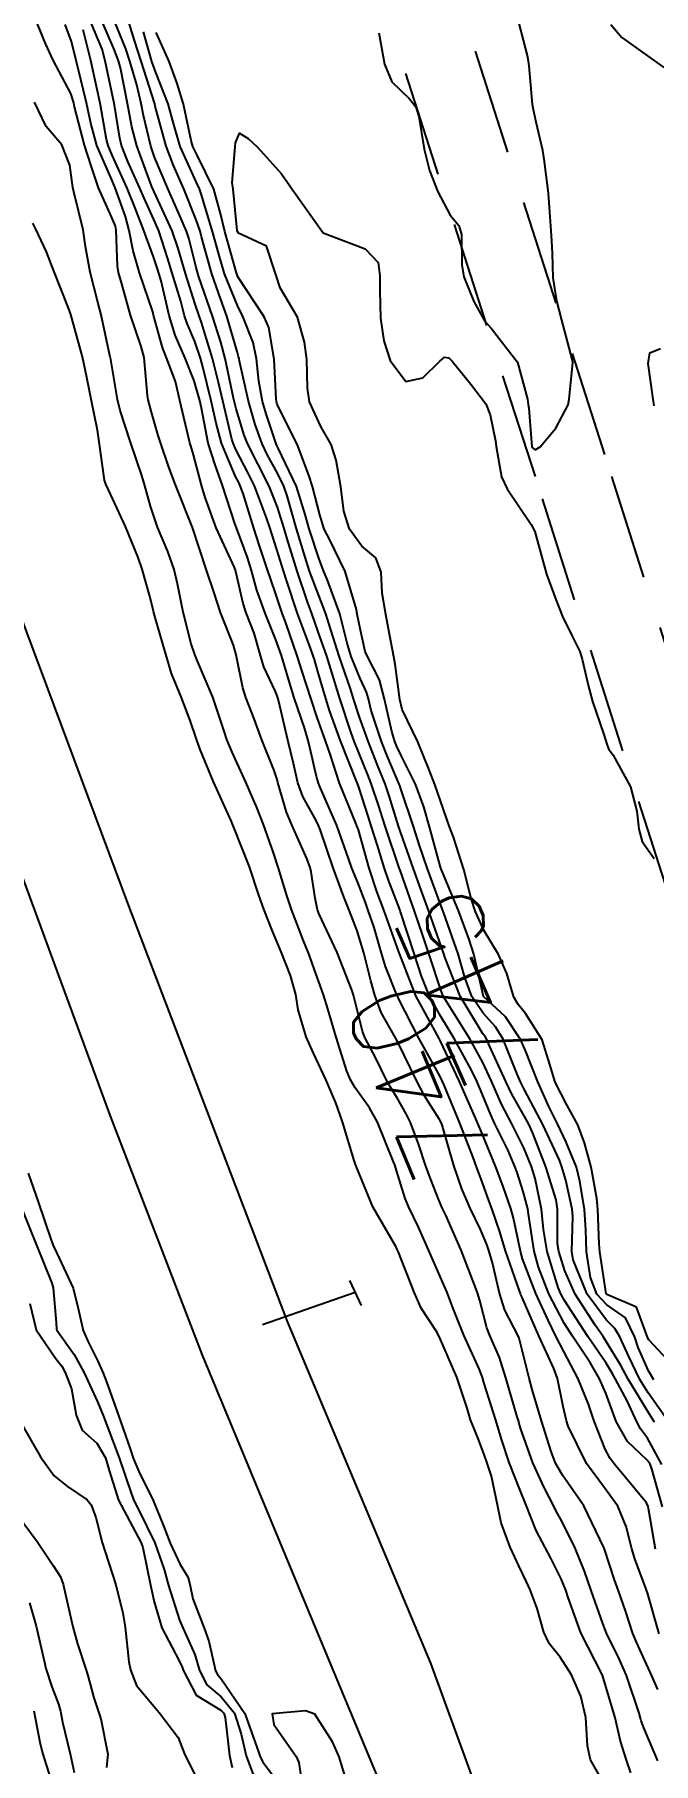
# Model space of a CAD drawing. Header units: metres. Extents: x 298520 to 308411, y 7433745 to 7450750.
# Drawn here: x 299005.1 to 299034.4, y 7449751 to 7449832.7 of the extents above; entities that cross this region are included whole.
import ezdxf
from ezdxf.enums import TextEntityAlignment as Align

# ---------------------------------------------------------------- set-up
doc = ezdxf.new("R2010")
doc.units = ezdxf.units.M
doc.header["$LTSCALE"] = 10
doc.linetypes.add('DASHED', pattern=[0.75, 0.5, -0.25])
for name, color, linetype in [('Cotas', 45, 'Continuous'), ('Curvas de Nivel 1m', 11, 'Continuous'), ('Curvas de Nivel 5m', 15, 'Continuous'), ('Linha Férrea', 251, 'TRACKS'), ('Pórtico', 62, 'Continuous'), ('Vias Secundárias', 230, 'DASHED')]:
    doc.layers.add(name, color=color, linetype=linetype)
doc.styles.add('Style-STANDARD', font='STANDARD.shx')
doc.linetypes.add('TRACKS', pattern='A,0.15,[130,ltypeshp.shx,S=0.25,R=0,X=0,Y=0],0.15', length=0.3)

msp = doc.modelspace()

# ---------------------------------------------------------------- linework, layer by layer
at = {"layer": 'Curvas de Nivel 1m', "flags": 128}
for points, elevation in [([(299034.584, 7449751.163), (299033.928, 7449752.712), (299033.802, 7449753.043), (299033.766, 7449753.173), (299033.699, 7449753.411), (299033.097, 7449755.183), (299032.759, 7449755.977), (299032.158, 7449757.197), (299032.106, 7449757.32), (299031.99, 7449757.65), (299031.439, 7449759.206), (299031.116, 7449760.115), (299030.684, 7449761.213), (299030.045, 7449762.474), (299029.78, 7449762.954), (299029.652, 7449763.224), (299029.223, 7449764.071), (299028.673, 7449765.234), (299028.099, 7449766.881), (299028.02, 7449767.159), (299027.996, 7449767.242), (299027.943, 7449767.404), (299027.402, 7449769.251), (299027.105, 7449770.218), (299026.654, 7449771.262), (299026.514, 7449771.622), (299026.169, 7449772.915), (299026.065, 7449773.271), (299026.001, 7449773.447), (299025.301, 7449775.279), (299024.564, 7449776.942), (299024.401, 7449777.288), (299024.227, 7449777.689), (299023.776, 7449778.834), (299023.61, 7449779.299), (299023.297, 7449780.264), (299022.897, 7449781.311), (299022.69, 7449781.727), (299022.284, 7449782.46), (299021.964, 7449782.989), (299021.767, 7449783.318), (299021.242, 7449784.393), (299020.751, 7449785.334), (299020.631, 7449785.641), (299020.338, 7449786.823), (299020.208, 7449787.341), (299020.14, 7449787.547), (299019.445, 7449789.349), (299018.587, 7449791.161), (299018.507, 7449791.359), (299018.398, 7449791.914), (299018.206, 7449793.159), (299018.158, 7449793.364), (299017.999, 7449793.787), (299017.293, 7449795.377), (299017.046, 7449795.978), (299016.635, 7449797.387), (299016.601, 7449797.525), (299016.468, 7449797.948), (299015.881, 7449799.396), (299015.511, 7449800.387), (299015.117, 7449801.404), (299014.975, 7449801.86), (299014.666, 7449803.408), (299014.54, 7449803.875), (299013.934, 7449805.416), (299013.606, 7449806.386), (299013.266, 7449807.423), (299012.603, 7449809.43), (299011.8, 7449811.442), (299011.484, 7449812.29), (299011.089, 7449813.453), (299010.987, 7449813.786), (299010.667, 7449814.883), (299010.506, 7449815.462), (299010.471, 7449815.667), (299010.317, 7449817.464), (299010.183, 7449817.99), (299009.678, 7449819.47), (299009.269, 7449820.951), (299009.109, 7449821.476), (299009.055, 7449821.774), (299008.999, 7449823.477), (299008.963, 7449823.666), (299008.779, 7449824.114), (299008.166, 7449825.486), (299007.825, 7449826.473), (299007.502, 7449827.493), (299007.036, 7449829.303), (299006.995, 7449829.498), (299006.849, 7449829.931), (299006.019, 7449831.513), (299005.658, 7449832.296), (299005.157, 7449833.526)], 739), ([(299034.478, 7449761.166), (299034.148, 7449763.073), (299034.127, 7449763.169), (299034.056, 7449763.348), (299032.528, 7449765.193), (299032.335, 7449765.445), (299032.09, 7449765.885), (299031.58, 7449767.205), (299031.313, 7449768.01), (299030.829, 7449769.213), (299030.146, 7449770.503), (299029.774, 7449771.224), (299029.408, 7449771.98), (299028.827, 7449773.233), (299028.197, 7449774.871), (299028.093, 7449775.242), (299027.769, 7449776.797), (299027.64, 7449777.249), (299027.274, 7449778.295), (299026.913, 7449779.26), (299026.266, 7449780.833), (299026.084, 7449781.272), (299025.944, 7449781.605), (299025.204, 7449783.281), (299024.321, 7449785.162), (299024.255, 7449785.291), (299024.16, 7449785.456), (299023.159, 7449787.302), (299022.376, 7449789.297), (299022.363, 7449789.334), (299021.655, 7449791.321), (299021.315, 7449792.24), (299020.949, 7449793.332), (299020.44, 7449795.139), (299020.374, 7449795.341), (299020.326, 7449795.459), (299019.551, 7449797.349), (299019.103, 7449798.727), (299018.891, 7449799.356), (299018.499, 7449800.461), (299018.188, 7449801.365), (299017.78, 7449802.625), (299017.545, 7449803.37), (299017.005, 7449804.926), (299016.847, 7449805.377), (299016.571, 7449806.193), (299016.271, 7449807.076), (299016.169, 7449807.386), (299015.773, 7449808.57), (299015.493, 7449809.397), (299014.995, 7449811.036), (299014.86, 7449811.407), (299014.787, 7449811.56), (299014.637, 7449811.846), (299013.967, 7449813.417), (299013.721, 7449814.361), (299013.491, 7449815.422), (299013.097, 7449817.026), (299012.989, 7449817.427), (299012.711, 7449818.217), (299012.35, 7449819.066), (299012.229, 7449819.437), (299012.045, 7449820.129), (299011.642, 7449821.447), (299011.442, 7449822.132), (299011.013, 7449823.448), (299010.778, 7449823.989), (299010.317, 7449824.985), (299010.11, 7449825.46), (299009.556, 7449826.725), (299009.257, 7449827.473), (299009.171, 7449827.82), (299008.899, 7449829.479), (299008.847, 7449829.768), (299008.484, 7449831.484), (299008.33, 7449832.034), (299007.73, 7449833.492)], 742), ([(299034.8, 7449763.163), (299034.301, 7449764.947), (299034.215, 7449765.169), (299034.085, 7449765.358), (299033.148, 7449766.238), (299032.615, 7449767.192), (299032.123, 7449768.532), (299031.832, 7449769.203), (299031.403, 7449769.945), (299030.548, 7449771.216), (299030.159, 7449771.836), (299029.442, 7449773.227), (299028.949, 7449774.475), (299028.746, 7449775.235), (299028.474, 7449776.984), (299028.437, 7449777.238), (299028.231, 7449778.058), (299027.946, 7449778.951), (299027.834, 7449779.246), (299027.51, 7449779.995), (299026.887, 7449781.261), (299026.689, 7449781.676), (299026.287, 7449782.667), (299026.034, 7449783.273), (299025.783, 7449783.793), (299024.971, 7449785.284), (299024.333, 7449786.331), (299023.794, 7449787.295), (299023.421, 7449788.231), (299023.073, 7449789.303), (299022.436, 7449791.265), (299022.419, 7449791.31), (299022.394, 7449791.384), (299021.856, 7449792.767), (299021.667, 7449793.321), (299021.342, 7449794.413), (299021.049, 7449795.331), (299020.902, 7449795.788), (299020.461, 7449797.158), (299020.395, 7449797.341), (299020.354, 7449797.451), (299019.59, 7449799.349), (299019.08, 7449800.779), (299018.896, 7449801.356), (299018.526, 7449802.629), (299018.36, 7449803.191), (299018.304, 7449803.362), (299018.175, 7449803.727), (299017.567, 7449805.37), (299017.054, 7449806.897), (299016.903, 7449807.377), (299016.593, 7449808.395), (299016.353, 7449809.137), (299016.269, 7449809.385), (299016.103, 7449809.895), (299015.529, 7449811.397), (299015.24, 7449812.002), (299014.65, 7449813.116), (299014.522, 7449813.411), (299014.469, 7449813.598), (299014.029, 7449815.416), (299013.829, 7449816.276), (299013.544, 7449817.422), (299013.025, 7449819.122), (299012.925, 7449819.428), (299012.731, 7449819.99), (299012.266, 7449821.437), (299011.934, 7449822.612), (299011.645, 7449823.441), (299010.791, 7449825.297), (299010.742, 7449825.4), (299010.721, 7449825.451), (299010.665, 7449825.582), (299009.969, 7449827.463), (299009.731, 7449828.366), (299009.529, 7449829.47), (299009.196, 7449831.147), (299009.106, 7449831.476), (299009.049, 7449831.652), (299008.879, 7449832.088), (299008.278, 7449833.486)], 743), ([(299034.772, 7449765.163), (299034.095, 7449766.407), (299033.772, 7449766.848), (299033.587, 7449767.178), (299033.142, 7449768.16), (299032.579, 7449769.193), (299032.42, 7449769.48), (299032.14, 7449769.944), (299031.283, 7449771.209), (299030.17, 7449772.909), (299030.005, 7449773.222), (299029.884, 7449773.516), (299029.352, 7449775.229), (299029.183, 7449776.26), (299029.093, 7449777.231), (299028.796, 7449778.676), (299028.615, 7449779.236), (299028.256, 7449780.118), (299027.684, 7449781.249), (299027.204, 7449782.178), (299026.723, 7449783.264), (299026.307, 7449784.181), (299025.702, 7449785.276), (299024.596, 7449787.032), (299024.444, 7449787.289), (299024.345, 7449787.535), (299023.773, 7449789.296), (299023.473, 7449790.203), (299023.092, 7449791.303), (299022.412, 7449793.236), (299022.392, 7449793.289), (299022.385, 7449793.31), (299022.37, 7449793.355), (299021.703, 7449795.321), (299021.398, 7449796.272), (299021.047, 7449797.331), (299020.886, 7449797.753), (299020.477, 7449798.755), (299020.242, 7449799.342), (299020.101, 7449799.731), (299019.57, 7449801.349), (299019.142, 7449802.739), (299018.944, 7449803.356), (299018.544, 7449804.506), (299018.24, 7449805.363), (299018.056, 7449805.87), (299017.541, 7449807.37), (299017.077, 7449808.896), (299016.938, 7449809.377), (299016.618, 7449810.388), (299016.225, 7449811.386), (299015.689, 7449812.44), (299015.2, 7449813.402), (299015.047, 7449813.794), (299014.669, 7449815.043), (299014.57, 7449815.411), (299014.541, 7449815.545), (299014.142, 7449817.416), (299013.937, 7449818.191), (299013.555, 7449819.422), (299012.9, 7449821.279), (299012.849, 7449821.429), (299012.756, 7449821.784), (299012.434, 7449823.1), (299012.319, 7449823.435), (299011.953, 7449824.267), (299011.444, 7449825.443), (299010.815, 7449826.932), (299010.634, 7449827.453), (299010.282, 7449828.903), (299010.171, 7449829.46), (299009.969, 7449830.351), (299009.64, 7449831.468), (299009.448, 7449832.041), (299008.892, 7449833.43)], 744), ([(299021.413, 7449832.804), (299021.671, 7449831.328), (299022.021, 7449830.489), (299022.847, 7449829.678), (299023.152, 7449829.307), (299023.297, 7449828.846), (299023.545, 7449827.303), (299023.805, 7449826.303), (299024.188, 7449825.296), (299024.782, 7449824.195), (299025.186, 7449823.693), (299025.304, 7449823.282), (299025.321, 7449821.844), (299025.415, 7449821.28), (299025.894, 7449820.115), (299026.362, 7449819.265), (299026.517, 7449819.059), (299026.719, 7449818.856), (299027.953, 7449817.247), (299028.425, 7449815.494), (299028.463, 7449815.243), (299028.494, 7449815.066), (299028.634, 7449813.24), (299028.653, 7449813.206), (299028.79, 7449813.1), (299029.021, 7449813.236), (299029.764, 7449814.127), (299030.341, 7449815.223), (299030.401, 7449815.499), (299030.566, 7449817.221), (299030.541, 7449817.385), (299030.056, 7449819.227), (299029.821, 7449820.145), (299029.636, 7449821.231), (299029.606, 7449822.386), (299029.558, 7449823.232), (299029.463, 7449824.556), (299029.42, 7449825.234), (299029.223, 7449826.83), (299029.153, 7449827.237), (299028.836, 7449828.582), (299028.689, 7449829.242), (299028.668, 7449829.418), (299028.505, 7449831.244), (299028.446, 7449831.667), (299028.035, 7449833.249)], 747), ([(299032.36, 7449833.198), (299032.884, 7449832.588), (299034.863, 7449831.17)], 747), ([(299034.642, 7449757.163), (299034.093, 7449759.088), (299034.069, 7449759.169), (299034.014, 7449759.318), (299033.507, 7449760.657), (299033.349, 7449761.18), (299033.089, 7449762.23), (299032.701, 7449763.19), (299032.066, 7449764.064), (299031.215, 7449765.209), (299030.349, 7449766.969), (299030.269, 7449767.218), (299030.113, 7449767.897), (299029.844, 7449769.223), (299029.672, 7449769.69), (299028.957, 7449771.232), (299028.171, 7449773.044), (299028.113, 7449773.181), (299028.092, 7449773.241), (299028.057, 7449773.359), (299027.393, 7449775.252), (299027.114, 7449776.158), (299026.739, 7449777.262), (299026.598, 7449777.635), (299026.237, 7449778.646), (299026.007, 7449779.272), (299025.86, 7449779.662), (299025.224, 7449781.28), (299024.489, 7449783.09), (299024.403, 7449783.289), (299024.296, 7449783.499), (299023.297, 7449785.3), (299022.342, 7449787.174), (299022.297, 7449787.265), (299022.276, 7449787.311), (299021.72, 7449788.683), (299021.526, 7449789.323), (299021.182, 7449790.527), (299020.906, 7449791.332), (299020.77, 7449791.707), (299020.406, 7449792.654), (299020.135, 7449793.343), (299019.974, 7449793.79), (299019.414, 7449795.35), (299018.599, 7449797.221), (299018.548, 7449797.359), (299018.466, 7449797.665), (299018.147, 7449799.032), (299018.069, 7449799.366), (299017.9, 7449799.961), (299017.412, 7449801.377), (299017.195, 7449802.056), (299016.802, 7449803.377), (299016.544, 7449804.121), (299016.031, 7449805.388), (299015.65, 7449806.47), (299015.388, 7449807.398), (299015.196, 7449808.008), (299014.683, 7449809.409), (299014.606, 7449809.628), (299014.019, 7449811.416), (299013.674, 7449812.388), (299013.347, 7449813.423), (299013.024, 7449815.072), (299012.957, 7449815.427), (299012.687, 7449816.357), (299012.257, 7449817.437), (299011.791, 7449818.521), (299011.506, 7449819.448), (299011.122, 7449821.079), (299011.016, 7449821.456), (299010.957, 7449821.659), (299010.761, 7449822.219), (299010.427, 7449823.113), (299010.307, 7449823.457), (299009.882, 7449824.562), (299009.51, 7449825.469), (299008.816, 7449827.022), (299008.617, 7449827.482), (299008.539, 7449827.769), (299008.239, 7449829.486), (299008.075, 7449830.267), (299007.795, 7449831.491), (299007.44, 7449832.942)], 741), ([(299035.109, 7449767.16), (299034.123, 7449768.54), (299033.73, 7449769.176), (299033.222, 7449770.262), (299032.797, 7449771.19), (299032.552, 7449771.589), (299032.161, 7449771.973), (299031.248, 7449773.209), (299030.586, 7449774.827), (299030.524, 7449775.217), (299030.562, 7449776.874), (299030.535, 7449777.217), (299030.237, 7449778.587), (299030.056, 7449779.222), (299029.938, 7449779.533), (299029.149, 7449781.231), (299028.289, 7449782.869), (299028.158, 7449783.109), (299028.093, 7449783.243), (299027.946, 7449783.598), (299027.279, 7449785.256), (299026.913, 7449785.846), (299026.335, 7449786.481), (299025.794, 7449787.275), (299025.46, 7449788.171), (299025.145, 7449789.282), (299024.47, 7449791.211), (299024.437, 7449791.29), (299024.394, 7449791.408), (299023.702, 7449793.297), (299023.332, 7449794.399), (299023.043, 7449795.304), (299022.46, 7449797.035), (299022.394, 7449797.242), (299022.367, 7449797.311), (299021.802, 7449798.646), (299021.537, 7449799.324), (299021.048, 7449800.788), (299020.919, 7449801.334), (299020.826, 7449801.645), (299020.522, 7449802.293), (299020.093, 7449803.344), (299019.916, 7449803.969), (299019.562, 7449805.35), (299018.984, 7449806.949), (299018.813, 7449807.358), (299018.589, 7449807.937), (299018.111, 7449809.365), (299017.93, 7449810.05), (299017.522, 7449811.371), (299016.651, 7449813.187), (299016.582, 7449813.311), (299016.551, 7449813.382), (299016.079, 7449814.801), (299015.909, 7449815.391), (299015.733, 7449816.349), (299015.629, 7449817.396), (299015.477, 7449818.165), (299014.976, 7449819.406), (299014.731, 7449819.925), (299014.122, 7449821.416), (299013.842, 7449822.34), (299013.541, 7449823.422), (299013.016, 7449825.203), (299012.941, 7449825.429), (299012.798, 7449825.739), (299012.026, 7449827.438), (299011.694, 7449828.582), (299011.46, 7449829.444), (299010.865, 7449830.927), (299010.683, 7449831.453), (299010.282, 7449832.854)], 746), ([(299034.392, 7449769.167), (299034.137, 7449769.587), (299033.657, 7449770.687), (299033.494, 7449771.18), (299033.063, 7449772.087), (299032.168, 7449772.703), (299031.702, 7449773.205), (299031.401, 7449773.991), (299031.211, 7449775.21), (299031.182, 7449776.242), (299031.117, 7449777.211), (299030.899, 7449778.55), (299030.738, 7449779.215), (299030.26, 7449780.392), (299029.863, 7449781.224), (299029.44, 7449782.069), (299028.912, 7449783.234), (299028.316, 7449784.751), (299028.104, 7449785.243), (299027.394, 7449786.315), (299026.343, 7449787.27), (299025.89, 7449789.275), (299025.68, 7449789.97), (299025.18, 7449791.282), (299024.411, 7449793.143), (299024.355, 7449793.291), (299024.326, 7449793.379), (299023.798, 7449795.296), (299023.525, 7449796.226), (299023.133, 7449797.303), (299022.476, 7449798.628), (299022.255, 7449799.088), (299022.168, 7449799.315), (299022.019, 7449799.788), (299021.68, 7449801.322), (299021.435, 7449802.239), (299020.873, 7449803.335), (299020.766, 7449803.567), (299020.545, 7449804.587), (299020.388, 7449805.342), (299020.345, 7449805.553), (299019.819, 7449807.348), (299019.069, 7449808.884), (299018.826, 7449809.358), (299018.613, 7449810.037), (299018.271, 7449811.364), (299018.101, 7449811.902), (299017.543, 7449813.371), (299016.67, 7449815.111), (299016.591, 7449815.3), (299016.568, 7449815.382), (299016.548, 7449815.508), (299016.456, 7449817.384), (299016.211, 7449818.88), (299015.991, 7449819.391), (299014.751, 7449821.281), (299014.69, 7449821.411), (299014.66, 7449821.505), (299014.127, 7449823.416), (299013.93, 7449824.27), (299013.612, 7449825.422), (299012.817, 7449827.021), (299012.616, 7449827.432), (299012.537, 7449827.721), (299012.176, 7449829.437), (299011.883, 7449830.415), (299011.501, 7449831.444), (299010.887, 7449832.815)], 747), ([(299033.313, 7449750.585), (299033.102, 7449751.182), (299032.82, 7449752.084), (299032.573, 7449753.19), (299031.963, 7449755.2), (299030.954, 7449757.21), (299030.353, 7449758.871), (299030.238, 7449759.218), (299030.018, 7449759.752), (299029.531, 7449760.731), (299029.256, 7449761.232), (299028.844, 7449762.041), (299028.367, 7449763.237), (299028.064, 7449763.97), (299027.557, 7449765.248), (299027.202, 7449766.361), (299026.926, 7449767.258), (299026.369, 7449769.026), (299026.298, 7449769.268), (299026.257, 7449769.391), (299026.137, 7449769.673), (299025.428, 7449771.277), (299024.921, 7449772.527), (299024.626, 7449773.285), (299024.188, 7449774.3), (299023.747, 7449775.297), (299023.275, 7449776.365), (299022.821, 7449777.311), (299022.646, 7449777.733), (299022.24, 7449779.053), (299022.154, 7449779.321), (299022.106, 7449779.461), (299021.349, 7449781.329), (299020.96, 7449782.01), (299020.289, 7449782.954), (299020.07, 7449783.342), (299019.9, 7449783.743), (299019.383, 7449785.349), (299019, 7449786.689), (299018.791, 7449787.356), (299018.355, 7449788.584), (299018.151, 7449789.154), (299018.069, 7449789.364), (299017.842, 7449789.897), (299017.274, 7449791.377), (299017.067, 7449792.048), (299016.648, 7449793.386), (299016.423, 7449794.062), (299015.965, 7449795.395), (299015.644, 7449796.205), (299015.126, 7449797.403), (299014.477, 7449798.813), (299014.225, 7449799.413), (299014.094, 7449799.809), (299013.557, 7449801.42), (299012.84, 7449803.116), (299012.71, 7449803.428), (299012.54, 7449803.933), (299012.156, 7449805.436), (299011.9, 7449806.764), (299011.743, 7449807.443), (299011.436, 7449808.292), (299010.958, 7449809.455), (299010.618, 7449810.443), (299010.34, 7449811.463), (299010.211, 7449811.891), (299009.681, 7449813.47), (299009.185, 7449814.958), (299009.057, 7449815.476), (299008.723, 7449817.459), (299008.719, 7449817.48), (299008.704, 7449817.563), (299008.294, 7449819.484), (299008.138, 7449820.08), (299007.763, 7449821.49), (299007.549, 7449822.709), (299007.44, 7449823.493), (299006.996, 7449825.293), (299006.955, 7449825.498), (299006.809, 7449826.549), (299006.424, 7449827.506), (299005.698, 7449828.384), (299005.138, 7449829.526)], 738), ([(299035.923, 7449769.152), (299034.152, 7449771.057), (299034.113, 7449771.131), (299034.1, 7449771.171), (299033.574, 7449772.586), (299032.173, 7449773.188), (299032.149, 7449773.225), (299031.842, 7449775.204), (299031.818, 7449775.593), (299031.743, 7449777.205), (299031.699, 7449777.734), (299031.443, 7449779.208), (299031.115, 7449780.356), (299030.798, 7449781.215), (299030.282, 7449782.154), (299029.741, 7449783.226), (299029.479, 7449784.055), (299029.116, 7449785.232), (299028.335, 7449786.475), (299027.992, 7449786.898), (299027.779, 7449787.248), (299027.455, 7449788.355), (299027.056, 7449789.26), (299026.379, 7449790.37), (299025.969, 7449791.274), (299025.772, 7449791.903), (299025.423, 7449793.28), (299024.926, 7449794.794), (299024.744, 7449795.287), (299024.452, 7449796.151), (299024.046, 7449797.294), (299023.786, 7449797.981), (299023.245, 7449799.302), (299022.506, 7449800.834), (299022.391, 7449801.312), (299022.182, 7449802.968), (299022.117, 7449803.316), (299021.869, 7449804.643), (299021.734, 7449805.322), (299021.565, 7449806.328), (299021.518, 7449807.326), (299021.256, 7449807.996), (299020.595, 7449808.548), (299020.017, 7449809.346), (299019.758, 7449810.206), (299019.618, 7449811.35), (299019.386, 7449812.612), (299019.149, 7449813.355), (299018.661, 7449814.203), (299018.125, 7449815.365), (299018.031, 7449816.018), (299017.997, 7449817.367), (299017.887, 7449818.192), (299017.565, 7449819.372), (299016.744, 7449820.762), (299016.54, 7449821.383), (299016.099, 7449822.723), (299014.772, 7449823.335), (299014.731, 7449823.41), (299014.721, 7449823.462), (299014.518, 7449825.413), (299014.48, 7449825.731), (299014.618, 7449827.412), (299014.638, 7449827.599), (299014.829, 7449828.056), (299015.238, 7449827.814), (299015.667, 7449827.397), (299016.804, 7449826.145), (299017.344, 7449825.374), (299018.773, 7449823.36), (299020.766, 7449822.603), (299021.375, 7449821.947), (299021.458, 7449821.329), (299021.448, 7449820.623), (299021.483, 7449819.329), (299021.635, 7449818.249), (299021.94, 7449817.321), (299022.688, 7449816.335), (299023.483, 7449816.51), (299024.279, 7449817.294), (299024.514, 7449817.483), (299024.705, 7449817.455), (299024.792, 7449817.376), (299024.872, 7449817.287), (299025.758, 7449816.208), (299026.464, 7449815.272), (299026.668, 7449814.754), (299026.923, 7449813.534), (299026.955, 7449813.265), (299027.206, 7449811.829), (299027.471, 7449811.257), (299028.608, 7449809.581), (299028.77, 7449809.238), (299028.832, 7449809.007), (299029.323, 7449807.233), (299029.764, 7449806.029), (299030.087, 7449805.225), (299030.544, 7449804.294), (299030.899, 7449803.577), (299031.016, 7449803.213), (299031.295, 7449801.983), (299031.497, 7449801.205), (299032.04, 7449799.646), (299032.173, 7449799.195), (299032.259, 7449798.971), (299032.478, 7449798.68), (299033.3, 7449797.182), (299033.596, 7449796.029), (299033.68, 7449795.181), (299033.843, 7449794.595), (299034.419, 7449793.792)], 748), ([(299031.904, 7449750.321), (299031.397, 7449751.205), (299031.265, 7449751.861), (299031.189, 7449753.207), (299030.948, 7449754.21), (299030.504, 7449755.215), (299029.971, 7449756.052), (299029.449, 7449756.7), (299029.199, 7449757.232), (299028.882, 7449758.354), (299028.558, 7449759.242), (299028.387, 7449759.615), (299028.024, 7449760.369), (299027.603, 7449761.254), (299027.189, 7449762.398), (299027.015, 7449763.256), (299026.722, 7449764.611), (299026.508, 7449765.264), (299026.4, 7449765.579), (299026.094, 7449766.393), (299025.732, 7449767.274), (299025.571, 7449767.816), (299025.084, 7449769.28), (299024.264, 7449771.176), (299024.214, 7449771.289), (299024.154, 7449771.399), (299023.406, 7449772.542), (299023.071, 7449773.307), (299022.335, 7449775.184), (299022.276, 7449775.319), (299022.253, 7449775.368), (299022.204, 7449775.454), (299021.118, 7449777.331), (299020.332, 7449779.249), (299020.301, 7449779.339), (299020.246, 7449779.52), (299019.685, 7449781.346), (299019.376, 7449782.255), (299018.9, 7449783.354), (299018.312, 7449784.6), (299017.969, 7449785.365), (299017.599, 7449786.634), (299017.479, 7449787.373), (299017.24, 7449788.265), (299016.793, 7449789.384), (299016.377, 7449790.362), (299015.966, 7449791.394), (299015.74, 7449792.056), (299015.291, 7449793.401), (299014.539, 7449795.311), (299014.499, 7449795.409), (299014.444, 7449795.539), (299013.603, 7449797.419), (299012.968, 7449798.935), (299012.785, 7449799.427), (299012.496, 7449800.32), (299012.065, 7449801.437), (299011.619, 7449802.539), (299011.339, 7449803.448), (299010.837, 7449805.178), (299010.76, 7449805.457), (299010.724, 7449805.617), (299010.571, 7449806.228), (299010.226, 7449807.464), (299010.039, 7449808.014), (299009.444, 7449809.472), (299008.629, 7449811.214), (299008.504, 7449811.481), (299008.45, 7449811.666), (299008.197, 7449813.485), (299008.118, 7449814.026), (299007.818, 7449815.489), (299007.591, 7449816.59), (299007.405, 7449817.493), (299006.899, 7449819.32), (299006.85, 7449819.499), (299006.728, 7449819.84), (299006.071, 7449821.51), (299005.701, 7449822.454), (299005.202, 7449823.524), (299005.057, 7449823.807)], 737), ([(299034.416, 7449815.173), (299034.358, 7449815.493), (299034.123, 7449817.176), (299034.2, 7449817.683), (299034.71, 7449817.885)], 748), ([(299004.847, 7449778.921), (299005.327, 7449777.519), (299005.915, 7449775.804), (299006.019, 7449775.512), (299006.197, 7449775.139), (299006.962, 7449773.498), (299007.2, 7449772.532), (299007.432, 7449771.491), (299007.653, 7449770.993), (299008.139, 7449770.041), (299008.387, 7449769.477), (299008.535, 7449769.068), (299009.111, 7449767.47), (299009.654, 7449765.897), (299009.808, 7449765.463), (299010.074, 7449764.836), (299010.739, 7449763.453), (299011.232, 7449762.257), (299011.552, 7449761.445), (299012.023, 7449760.439), (299012.398, 7449759.815), (299012.493, 7449759.433), (299012.617, 7449758.817), (299013.16, 7449757.422), (299013.372, 7449756.815), (299013.687, 7449755.414), (299013.778, 7449755.23), (299013.959, 7449755.034), (299015.081, 7449753.399), (299015.728, 7449751.58), (299015.777, 7449751.391), (299015.91, 7449751.13), (299016.657, 7449750.135)], 737), ([(299004.579, 7449777.167), (299005.231, 7449775.52), (299005.955, 7449773.734), (299006.017, 7449773.512), (299006.157, 7449771.875), (299006.182, 7449771.538), (299006.197, 7449771.509), (299007.009, 7449770.364), (299007.48, 7449769.49), (299008.113, 7449768.124), (299008.383, 7449767.477), (299008.562, 7449767.012), (299009.138, 7449765.469), (299009.713, 7449763.808), (299009.839, 7449763.462), (299010.049, 7449763.038), (299010.829, 7449761.452), (299011.265, 7449760.203), (299011.474, 7449759.445), (299011.988, 7449757.806), (299012.146, 7449757.438), (299012.716, 7449756.175), (299012.936, 7449755.425), (299013.282, 7449754.746), (299013.951, 7449754.176), (299014.582, 7449753.404), (299014.904, 7449752.425), (299015.132, 7449751.398), (299015.877, 7449749.406)], 738), ([(299004.926, 7449772.761), (299005.221, 7449771.519), (299006.14, 7449770.183), (299006.429, 7449769.799), (299006.591, 7449769.503), (299006.889, 7449768.731), (299007.11, 7449767.495), (299007.39, 7449766.785), (299008.09, 7449766.164), (299008.492, 7449765.476), (299008.672, 7449764.876), (299009.101, 7449763.47), (299010.036, 7449761.733), (299010.181, 7449761.459), (299010.251, 7449761.237), (299010.626, 7449759.454), (299010.789, 7449758.664), (299011.15, 7449757.448), (299011.967, 7449755.883), (299012.118, 7449755.591), (299012.166, 7449755.437), (299012.782, 7449754.259), (299013.944, 7449753.546), (299014.081, 7449753.409), (299014.145, 7449753.203), (299014.347, 7449751.406), (299014.475, 7449750.837)], 739), ([(299004.057, 7449763.151), (299005.274, 7449761.518), (299006.022, 7449760.388), (299006.362, 7449759.851), (299006.501, 7449759.503), (299006.632, 7449758.872), (299006.955, 7449757.495), (299007.176, 7449756.693), (299007.564, 7449755.486), (299007.663, 7449755.187), (299007.949, 7449754.131), (299008.158, 7449753.478), (299008.274, 7449753.14), (299008.606, 7449751.473), (299008.545, 7449750.835)], 741), ([(299004.9, 7449758.62), (299005.224, 7449757.518), (299005.593, 7449755.887), (299005.681, 7449755.513), (299005.954, 7449754.657), (299006.278, 7449753.836), (299006.374, 7449753.504), (299006.46, 7449752.977), (299006.82, 7449751.496), (299007.02, 7449750.609)], 742), ([(299005.104, 7449753.518), (299005.395, 7449752.041), (299005.523, 7449751.514), (299005.901, 7449750.323)], 743), ([(299019.901, 7449750.148), (299019.529, 7449751.344), (299019.222, 7449752.048), (299018.375, 7449753.356), (299017.945, 7449753.52), (299016.373, 7449753.384), (299016.447, 7449752.87), (299017.502, 7449751.366), (299017.622, 7449751.077), (299017.886, 7449749.36)], 736)]:
    msp.add_lwpolyline(points, dxfattribs=dict(at, elevation=elevation))
at = {"layer": 'Curvas de Nivel 5m', "flags": 128}
for points, elevation in [([(299034.584, 7449754.533), (299034.297, 7449755.167), (299033.97, 7449755.897), (299033.573, 7449756.77), (299033.409, 7449757.179), (299033.063, 7449758.248), (299032.726, 7449759.189), (299032.539, 7449759.713), (299032.046, 7449761.2), (299032.033, 7449761.241), (299031.083, 7449763.21), (299030.074, 7449764.657), (299029.743, 7449765.223), (299029.54, 7449765.774), (299029.097, 7449767.23), (299028.654, 7449768.706), (299028.505, 7449769.236), (299028.147, 7449770.69), (299028.035, 7449771.125), (299027.987, 7449771.242), (299027.36, 7449772.447), (299027.104, 7449773.256), (299026.767, 7449774.688), (299026.599, 7449775.264), (299026.501, 7449775.56), (299026.213, 7449776.264), (299025.715, 7449777.275), (299025.326, 7449778.185), (299024.942, 7449779.283), (299024.408, 7449781.152), (299024.36, 7449781.289), (299024.275, 7449781.463), (299023.57, 7449782.585), (299023.182, 7449783.301), (299022.32, 7449785.084), (299022.195, 7449785.312), (299021.523, 7449786.51), (299021.217, 7449787.327), (299021.024, 7449788.005), (299020.694, 7449789.335), (299020.379, 7449790.381), (299020.002, 7449791.344), (299019.757, 7449791.988), (299019.247, 7449793.352), (299018.632, 7449795.166), (299018.561, 7449795.359), (299018.445, 7449795.594), (299017.812, 7449796.726), (299017.587, 7449797.373), (299017.368, 7449798.273), (299017.104, 7449799.381), (299016.684, 7449801.213), (299016.632, 7449801.388), (299016.603, 7449801.478), (299016.516, 7449801.715), (299015.98, 7449802.841), (299015.812, 7449803.391), (299015.509, 7449804.435), (299015.138, 7449805.401), (299014.996, 7449805.833), (299014.634, 7449807.409), (299014.622, 7449807.448), (299014.584, 7449807.541), (299013.726, 7449809.419), (299013.2, 7449810.849), (299013.028, 7449811.426), (299012.647, 7449812.869), (299012.518, 7449813.298), (299012.481, 7449813.433), (299012.124, 7449814.895), (299012.013, 7449815.44), (299011.806, 7449816.323), (299011.379, 7449817.45), (299011.194, 7449817.939), (299010.769, 7449819.459), (299010.725, 7449819.617), (299010.094, 7449821.467), (299009.796, 7449822.497), (299009.609, 7449823.467), (299009.431, 7449824.122), (299008.958, 7449825.478), (299008.799, 7449825.859), (299008.088, 7449827.487), (299007.794, 7449828.529), (299007.602, 7449829.492), (299007.189, 7449831.175), (299007.114, 7449831.498), (299006.882, 7449832.388), (299006.59, 7449833.204)], 740), ([(299034.425, 7449767.167), (299034.11, 7449767.657), (299033.179, 7449769.184), (299032.813, 7449769.863), (299032.151, 7449770.97), (299031.996, 7449771.202), (299031.623, 7449771.741), (299030.684, 7449773.215), (299030.189, 7449774.311), (299029.903, 7449775.223), (299029.849, 7449775.581), (299029.849, 7449777.224), (299029.783, 7449777.669), (299029.297, 7449779.229), (299028.683, 7449780.82), (299028.489, 7449781.238), (299028.277, 7449781.627), (299027.688, 7449782.65), (299027.4, 7449783.253), (299026.636, 7449784.947), (299026.496, 7449785.267), (299026.429, 7449785.374), (299026.325, 7449785.505), (299025.246, 7449787.281), (299024.521, 7449789.128), (299024.471, 7449789.289), (299024.368, 7449789.596), (299023.762, 7449791.296), (299023.408, 7449792.295), (299023.047, 7449793.304), (299022.438, 7449795.01), (299022.341, 7449795.312), (299021.893, 7449796.754), (299021.698, 7449797.321), (299021.344, 7449798.2), (299020.906, 7449799.334), (299020.5, 7449800.474), (299020.214, 7449801.343), (299020.06, 7449801.802), (299019.525, 7449803.35), (299019.054, 7449804.848), (299018.895, 7449805.357), (299018.566, 7449806.224), (299018.136, 7449807.364), (299017.925, 7449808.032), (299017.524, 7449809.371), (299017.076, 7449810.925), (299016.925, 7449811.377), (299016.639, 7449811.973), (299016.137, 7449812.877), (299015.891, 7449813.391), (299015.566, 7449814.3), (299015.25, 7449815.401), (299014.818, 7449817.291), (299014.802, 7449817.409), (299014.784, 7449817.489), (299014.706, 7449817.752), (299014.224, 7449819.415), (299013.948, 7449820.205), (299013.518, 7449821.422), (299013.033, 7449823.164), (299012.964, 7449823.428), (299012.778, 7449823.972), (299012.199, 7449825.436), (299011.71, 7449826.541), (299011.359, 7449827.445), (299010.842, 7449829.343), (299010.82, 7449829.428), (299010.818, 7449829.45), (299010.804, 7449829.49), (299010.175, 7449831.46), (299009.858, 7449832.441), (299009.543, 7449833.47)], 745), ([(299004.516, 7449767.108), (299005.419, 7449765.517), (299006.074, 7449764.622), (299006.696, 7449764.127), (299007.622, 7449763.486), (299007.822, 7449763.254), (299008.045, 7449762.658), (299008.334, 7449761.477), (299008.473, 7449761.031), (299008.978, 7449759.47), (299009.318, 7449758.142), (299009.428, 7449757.466), (299009.598, 7449755.833), (299009.67, 7449755.463), (299009.956, 7449754.723), (299011.03, 7449753.449), (299011.925, 7449752.266), (299012.236, 7449751.435), (299012.802, 7449750.326)], 740)]:
    msp.add_lwpolyline(points, dxfattribs=dict(at, elevation=elevation))
at = {"layer": 'Linha Férrea', "flags": 128}
for points in [[(298729.261, 7450749.95), (298734.809, 7450730.65), (298742.343, 7450703.451), (298750.119, 7450676.237), (298757.889, 7450649.199), (298765.189, 7450623.712), (298769.985, 7450606.424), (298776.494, 7450583.287), (298783.055, 7450560.248), (298788.164, 7450542.214), (298793.821, 7450521.584), (298798.125, 7450506.606), (298804.386, 7450484.418), (298809.295, 7450466.837), (298814.551, 7450448.858), (298819.559, 7450431.225), (298826.267, 7450408.649), (298831.926, 7450389.314), (298837.135, 7450370.779), (298842.092, 7450352.398), (298847.802, 7450331.823), (298852.149, 7450316.412), (298858.34, 7450294.769), (298862.969, 7450278.965), (298867.952, 7450260.088), (298870.924, 7450249.95), (298873.722, 7450238.982), (298878.355, 7450222.697), (298882.025, 7450210.358), (298885.603, 7450197.651), (298890.189, 7450181.049), (298894.637, 7450166.006), (298898.995, 7450149.812), (298904.361, 7450131.79), (298908.122, 7450117.709), (298911.93, 7450103.946), (298916.104, 7450089.039), (298920.554, 7450073.399), (298923.212, 7450064.319), (298926.468, 7450052.577), (298930.321, 7450038.956), (298934.723, 7450023.223), (298938.252, 7450011.622), (298941.509, 7449999.193), (298944.399, 7449989.651), (298947.701, 7449977.682), (298952.335, 7449961.49), (298956.967, 7449946.581), (298961.92, 7449929.017), (298965.909, 7449915.258), (298970.082, 7449900.905), (298973.936, 7449887.787), (298977.788, 7449874.853), (298981.549, 7449862.469), (298986.366, 7449847.197), (298989.852, 7449836.37), (298994.575, 7449822.337), (298999.437, 7449807.292), (299004.068, 7449794.269), (299008.7, 7449781.657), (299013.057, 7449770.328), (299018.285, 7449757.718), (299022.322, 7449748.037), (299026.817, 7449737.63), (299031.861, 7449726.852), (299036.814, 7449716.896), (299043.096, 7449705.205), (299047.821, 7449696.534), (299054.335, 7449685.572), (299060.664, 7449675.852), (299069.469, 7449663.104), (299077.541, 7449652.872), (299085.429, 7449643.336), (299089.832, 7449637.784), (299098.728, 7449628.561), (299107.993, 7449618.793), (299117.442, 7449610.031), (299127.077, 7449601.223), (299138.453, 7449591.782), (299150.409, 7449582.651), (299162.779, 7449573.982), (299174.004, 7449567.002), (299185.962, 7449560.295), (299199.698, 7449553.222), (299213.253, 7449547.024), (299227.033, 7449541.5), (299241.999, 7449536.525), (299258.424, 7449531.831), (299277.224, 7449527.814), (299295.935, 7449525.032), (299311.589, 7449523.57), (299326.876, 7449522.883), (299340.975, 7449522.747), (299353.572, 7449523.111), (299369.274, 7449524.069), (299382.826, 7449525.211), (299396.609, 7449526.717), (299414.178, 7449529.501), (299430.969, 7449532.603), (299440.142, 7449534.839), (299451.094, 7449537.487), (299469.666, 7449542.917), (299486.963, 7449547.755), (299510.376, 7449554.83), (299531.414, 7449561.037), (299544.903, 7449564.894), (299559.186, 7449569.068), (299590.197, 7449576.665), (299616.417, 7449582.259), (299645.03, 7449585.805), (299675.251, 7449587.635), (299705.522, 7449586.259), (299732.882, 7449582.825), (299762.581, 7449576.088), (299791.888, 7449566.944), (299816.217, 7449556.896), (299840.774, 7449544.781), (299859.676, 7449534.387), (299878.529, 7449521.308), (299897.376, 7449507.135), (299919.538, 7449486.991), (299927.658, 7449478.626), (299947.133, 7449456.962), (299961.499, 7449437.961), (299971.137, 7449424.784), (299981.869, 7449408.322), (299997.595, 7449383.682), (300016.228, 7449354.96), (300035.864, 7449324.687), (300055.136, 7449295.587), (300073.232, 7449268.397), (300085.868, 7449249.95), (300089.501, 7449244.778), (300101.211, 7449227.647), (300111.197, 7449214.14), (300124.752, 7449194.736), (300135.909, 7449179.759), (300148.296, 7449162.129), (300160.805, 7449144.566), (300173.129, 7449128.481), (300185.523, 7449112.088), (300198.402, 7449095.758), (300207.462, 7449083.98), (300220.094, 7449068.515), (300233.468, 7449051.744), (300246.778, 7449035.349), (300263.478, 7449015.076), (300277.526, 7448998.444), (300292.814, 7448981.501), (300306.688, 7448964.856), (300324.623, 7448944.393), (300340.398, 7448926.517), (300357.9, 7448907.843), (300372.755, 7448891.817), (300392.041, 7448871.054), (300410.717, 7448852.066), (300427.475, 7448834.137), (300439.245, 7448822.858), (300454.898, 7448806.525), (300473.448, 7448788.164), (300493.111, 7448768.808), (300511.705, 7448749.95), (300518.198, 7448743.612), (300525.672, 7448735.984), (300530.889, 7448730.361), (300538.141, 7448723.284), (300543.771, 7448717.624), (300548.924, 7448711.903), (300554.778, 7448706.093), (300562.444, 7448698.573), (300570.483, 7448690.198), (300580.06, 7448680.508), (300590.013, 7448670.628), (300599.102, 7448661.391), (300608.565, 7448651.702), (300616.68, 7448643.32), (300625.581, 7448633.859), (300633.62, 7448625.859), (300641.21, 7448617.858), (300649.582, 7448609.897), (300659.386, 7448599.72), (300667.387, 7448591.231), (300676.098, 7448582.784), (300683.871, 7448574.669), (300691.725, 7448567.153), (300703.33, 7448554.876), (300711.744, 7448546.351), (300718.093, 7448539.767), (300726.506, 7448530.983), (300733.153, 7448523.695), (300741.152, 7448514.418), (300747.426, 7448507.242), (300750.054, 7448504.018), (300758.169, 7448493.99), (300764.854, 7448485.238), (300772.251, 7448475.55), (300781.114, 7448462.855), (300788.178, 7448452.147), (300795.99, 7448439.115), (300802.712, 7448427.661), (300809.137, 7448414.665), (300814.959, 7448402.42), (300819.763, 7448391.601), (300824.722, 7448378.533), (300829.079, 7448366.59), (300833.249, 7448353.858), (300836.592, 7448342.438), (300839.822, 7448330.572), (300842.678, 7448317.912), (300845.758, 7448304.202), (300848.387, 7448291.169), (300849.927, 7448279.903), (300851.843, 7448266.756), (300852.632, 7448254.174), (300852.974, 7448249.95), (300853.718, 7448237.64), (300853.896, 7448226.066), (300854.164, 7448215.145), (300853.836, 7448203.832), (300853.598, 7448192.905), (300852.795, 7448182.25), (300851.991, 7448170.79), (300850.801, 7448159.302), (300849.223, 7448146.768), (300848.151, 7448135.486), (300846.96, 7448124.114), (300845.442, 7448113.546), (300844.222, 7448102.204), (300842.288, 7448090.385), (300840.978, 7448078.33), (300839.608, 7448068.386), (300838.209, 7448056.39), (300836.541, 7448045.166), (300835.023, 7448032.665), (300833.535, 7448020.341), (300832.284, 7448009.205), (300831.094, 7447998.637), (300829.874, 7447985.926), (300828.432, 7447973.713), (300826.546, 7447955.639), (300825.162, 7447943.391), (300824.986, 7447942.247), (300823.836, 7447930.96), (300822.657, 7447919.829), (300821.593, 7447909.075), (300820.243, 7447895.408), (300819.533, 7447885.934), (300818.679, 7447872.07), (300818.298, 7447858.799), (300817.927, 7447851.916), (300817.786, 7447841.862), (300817.933, 7447833.489), (300818.516, 7447815.843), (300820.361, 7447795.876), (300822.449, 7447776.733), (300825.922, 7447758.996), (300827.722, 7447750.217), (300828.687, 7447743.229), (300830.467, 7447731.539), (300833.751, 7447711.152), (300838.977, 7447681.969), (300842.161, 7447664.851), (300846.249, 7447643.566), (300856.898, 7447587.933), (300861.3, 7447564.706), (300863.731, 7447552.015), (300867.081, 7447534.8), (300870.251, 7447518.153), (300879.139, 7447471.406), (300882.717, 7447452.426), (300886.196, 7447433.436), (300890.621, 7447408.952), (300893.065, 7447393.996), (300894.895, 7447382.534), (300896.018, 7447374.923), (300897.056, 7447367.88), (300898.671, 7447355.202), (300899.884, 7447344.173), (300901.155, 7447328.57), (300902.425, 7447306.17), (300902.632, 7447290.927), (300902.643, 7447274.906), (300901.209, 7447249.806), (300899.894, 7447235.454), (300897.424, 7447214.973), (300896.24, 7447207.108, -0.017609), (300893.245, 7447191.067), (300890.79, 7447180.008), (300886.347, 7447162.337), (300883.122, 7447151.267), (300877.521, 7447133.871), (300873.858, 7447123.752), (300865.532, 7447103.056), (300859.822, 7447090.388), (300850.503, 7447071.406), (300846.315, 7447063.106), (300836.805, 7447045.834), (300827.664, 7447031.197), (300815.395, 7447013.014), (300803.069, 7446996.228), (300792.968, 7446983.245), (300781.446, 7446969.292), (300759.63, 7446945.435), (300748.36, 7446933.669), (300737.301, 7446922.447), (300720.178, 7446905.644), (300707.821, 7446893.561), (300697.057, 7446883.028), (300686.376, 7446872.224), (300676.506, 7446862.329), (300660.145, 7446845.845), (300651.989, 7446837.638), (300637.917, 7446823.835), (300624.102, 7446810.419), (300614.955, 7446801.573), (300610.107, 7446796.538), (300599.124, 7446785.64, 0.017844), (300588.776, 7446774.611), (300582.973, 7446768.596), (300572.807, 7446757.15), (300570.635, 7446754.423, -0.018804), (300566.868, 7446749.902, -0.021463), (300565.197, 7446747.771, 0.014089), (300560.744, 7446742.236), (300556.818, 7446737.065), (300549.018, 7446726.402), (300544.903, 7446720.152), (300542.989, 7446717.435), (300540.702, 7446714.014), (300534.516, 7446704.131), (300528.813, 7446694.775), (300525.37, 7446688.688), (300519.775, 7446678.443, 0.017217), (300513.559, 7446666.068), (300510.115, 7446659.471), (300505.35, 7446648.44), (300501.39, 7446638.953, 0.017957), (300498.447, 7446631.125), (300492.383, 7446614.647), (300488.086, 7446600.958), (300484.889, 7446590.082), (300482.448, 7446580.533), (300479.028, 7446566.174), (300474.999, 7446546.195), (300472.245, 7446530.076), (300469.723, 7446510.133), (300467.649, 7446494.09), (300465.343, 7446472.628), (300462.509, 7446448.283), (300460.589, 7446427.75), (300458.173, 7446403.459), (300455.716, 7446377.743), (300453.679, 7446357.578), (300451.179, 7446331.957), (300448.408, 7446302.907), (300446.096, 7446278.461), (300443.948, 7446255.986), (300443.327, 7446249.95), (300441.921, 7446236.026), (300439.714, 7446214.959), (300437.145, 7446189.663), (300434.772, 7446164.489), (300432.986, 7446145.942), (300427.675, 7446092.019), (300425.457, 7446069.071), (300422.052, 7446034.05), (300420.454, 7446017.74), (300416.946, 7445981.751), (300414.159, 7445952.95), (300410.686, 7445916.311), (300408.437, 7445891.812), (300405.718, 7445868.171), (300403.766, 7445842.739), (300401.654, 7445818.651), (300400.337, 7445806.143), (300399.876, 7445801.282), (300399.266, 7445794.558)], [(298905.363, 7450145.031), (298910.207, 7450124.873), (298915.002, 7450108.012), (298921.739, 7450085.266), (298926.98, 7450064.83), (298931.003, 7450051.742), (298934.224, 7450039.953), (298937.65, 7450027.983), (298940.458, 7450017.786), (298943.206, 7450008.624), (298945.866, 7449998.811), (298948.85, 7449988.084), (298952.218, 7449977.183), (298954.849, 7449967.637), (298957.892, 7449956.733), (298961.763, 7449943.848), (298964.896, 7449932.558), (298968.973, 7449920.293), (298972.372, 7449908.382), (298975.8, 7449896.208), (298979.287, 7449884.682), (298982.035, 7449875.079), (298985.463, 7449863.464), (298988.891, 7449853.475), (298994.252, 7449836.792), (298999.642, 7449820.007), (299004.122, 7449806.223), (299009.577, 7449791.55), (299017.072, 7449771.922), (299023.852, 7449755.78), (299031.351, 7449735.099), (299042.615, 7449714.768), (299049.157, 7449702.257), (299057.947, 7449687.795), (299067.128, 7449674.025), (299074.388, 7449663.764), (299083.266, 7449652.271), (299093.226, 7449640.21), (299104.865, 7449628.3), (299116.059, 7449616.929), (299127.188, 7449606.965), (299134.846, 7449600.398), (299146.061, 7449590.999), (299159.8, 7449581.134), (299172.881, 7449572.672), (299188.754, 7449563.553), (299203.487, 7449555.781), (299219.692, 7449548.782), (299229.285, 7449544.979), (299249.695, 7449538.196), (299264.418, 7449534.22), (299286.841, 7449530.183), (299305.276, 7449527.832), (299319.472, 7449527.113), (299340.209, 7449526.73), (299362.575, 7449527.496), (299380.335, 7449528.889), (299402.027, 7449531.43), (299418.393, 7449534.55), (299439.271, 7449538.773), (299455.546, 7449542.61), (299468.219, 7449546.447), (299486.071, 7449551.679), (299502.678, 7449556.429), (299521.873, 7449562.476), (299544.903, 7449569.511), (299558.765, 7449572.874), (299572.65, 7449576.475), (299589.389, 7449580.647), (299603.615, 7449583.903), (299623.713, 7449587.445), (299640.449, 7449589.67), (299657.813, 7449590.983), (299675.925, 7449591.554), (299694.255, 7449591.042), (299708.541, 7449590.126), (299722.182, 7449588.244), (299738.919, 7449585.56), (299759.653, 7449580.821), (299775.25, 7449576.474), (299786.436, 7449572.94), (299797.015, 7449569.282), (299807.003, 7449565.52), (299816.424, 7449561.561), (299823.596, 7449557.979), (299834.148, 7449553.022), (299842.943, 7449548.641), (299850.946, 7449544.045), (299857.58, 7449540.07), (299867.592, 7449534.039), (299879.685, 7449526.144), (299888.765, 7449519.647), (299901.686, 7449509.708), (299911.305, 7449500.703), (299920.635, 7449492.515), (299928.708, 7449484.626), (299935.814, 7449476.733), (299943.925, 7449467.258), (299951.104, 7449459.003), (299957.671, 7449450.784), (299963.484, 7449442.67), (299970.77, 7449432.303), (299976.475, 7449423.904), (299982.432, 7449414.862), (299988.891, 7449404.85), (299995.852, 7449394.443), (300002.312, 7449383.928), (300010.887, 7449370.223), (300018.781, 7449358.239), (300026.569, 7449345.892), (300033.388, 7449335.88), (300041.176, 7449324.037), (300049.358, 7449311.838), (300057.288, 7449299.745), (300065.47, 7449287.364), (300073.508, 7449275.701), (300081.011, 7449264.541), (300090.196, 7449251.298), (300091.164, 7449249.95), (300100.525, 7449236.167), (300109.403, 7449223.951), (300117.162, 7449213.187), (300127.336, 7449198.457), (300139.6, 7449181.446), (300149.952, 7449166.72), (300159.813, 7449153.466), (300168.75, 7449141.382), (300179.779, 7449126.346), (300190.932, 7449112.414), (300203.876, 7449095.222), (300217.308, 7449078.587), (300230.374, 7449062.005), (300242.887, 7449046.162), (300256.877, 7449029.774), (300272.777, 7449010.921), (300288.309, 7448992.868), (300306.303, 7448971.97), (300322.512, 7448953.54), (300337.055, 7448937.024), (300349.196, 7448923.521), (300363.433, 7448907.803), (300372.178, 7448898.27), (300387.649, 7448881.624), (300402.322, 7448866.086), (300417.298, 7448851.105), (300428.763, 7448838.962), (300440.716, 7448827.379), (300454.398, 7448813.148), (300467.461, 7448800.639), (300481.638, 7448785.533), (300502.227, 7448765.254), (300514.06, 7448753.852), (300517.826, 7448749.95), (300528.275, 7448738.976), (300540.783, 7448726.333), (300551.364, 7448715.261), (300568.358, 7448698.083), (300580.431, 7448686.447), (300591.073, 7448675.242), (300605.822, 7448659.996), (300619.827, 7448645.871), (300631.531, 7448633.85), (300641.93, 7448623.388), (300651.196, 7448614.132), (300663.21, 7448601.736), (300675.654, 7448588.967), (300686.366, 7448579.136), (300697.132, 7448567.001), (300714.307, 7448549.82), (300728.065, 7448535.254), (300742.189, 7448519.954), (300754.02, 7448506), (300763.608, 7448493.67), (300772.134, 7448482.969), (300781.594, 7448469.905), (300789.873, 7448457.453), (300798.087, 7448444.138), (300806.367, 7448430.378), (300809.353, 7448423.731), (300815.826, 7448410.715), (300822.176, 7448396.83), (300827.777, 7448382.459), (300832.26, 7448369.325), (300838.297, 7448352.647), (300842.655, 7448335.903), (300846.951, 7448318.72), (300850.061, 7448305.153), (300853.485, 7448286.05), (300855.912, 7448269.922), (300857.341, 7448249.95), (300858.33, 7448231.606), (300857.942, 7448206.205), (300856.925, 7448178.368), (300854.333, 7448156.855), (300851.333, 7448129.708), (300849.095, 7448108.502), (300845.739, 7448085.317), (300843.044, 7448064.17), (300840.396, 7448043.097), (300838.567, 7448030.951), (300837.041, 7448016.016), (300835.11, 7447994.958), (300832.975, 7447975.28), (300830.738, 7447953.623), (300829.108, 7447937.188), (300828.366, 7447933.435), (300827.045, 7447924.743), (300825.629, 7447910.191), (300824.268, 7447895.589), (300822.966, 7447881.617), (300821.953, 7447863.074), (300821.73, 7447846.352), (300821.738, 7447838.346), (300822.298, 7447822.796), (300823.264, 7447806.625), (300824.128, 7447792.391), (300826.211, 7447777.691), (300829.715, 7447760.435), (300831.501, 7447751.07), (300833.495, 7447738.255), (300836.415, 7447720.056), (300862.711, 7447579.549), (300879.787, 7447489.912), (300882.904, 7447473.371), (300886.736, 7447453.399), (300891.84, 7447425.61), (300894.824, 7447408.419), (300897.501, 7447392.308), (300900.259, 7447374.699), (300902.627, 7447356.768), (300903.989, 7447344.999), (300904.86, 7447335.88), (300905.847, 7447322.28), (300906.291, 7447313.022), (300906.573, 7447308.418), (300906.759, 7447298.893), (300906.88, 7447292.725, -0.006984), (300906.844, 7447284.829), (300906.695, 7447276.838), (300906.36, 7447267.883), (300905.744, 7447256.667), (300905.23, 7447249.95), (300904.292, 7447239.525), (300903.012, 7447227.25), (300901.034, 7447212.309), (300899.543, 7447202.921, -0.011988), (300897.909, 7447194.02), (300894.997, 7447180.769), (300891.356, 7447165.387), (300887.457, 7447151.115), (300883.301, 7447137.652), (300876.75, 7447119.219), (300874.099, 7447111.988), (300871.749, 7447106.138, -0.018309), (300868.914, 7447099.764, 0.011681), (300865.826, 7447093.061), (300860.469, 7447081.825), (300851.72, 7447064.422), (300846.208, 7447053.937), (300843.033, 7447048.479), (300836.89, 7447038.137), (300827.206, 7447022.921), (300821.11, 7447014.014), (300814.857, 7447005.089), (300809.628, 7446998.099), (300801.236, 7446986.884), (300791.122, 7446974.407), (300781.425, 7446962.969), (300774.943, 7446955.767), (300762.88, 7446942.762), (300751.299, 7446930.933), (300734.873, 7446914.565), (300727.949, 7446907.628), (300717.868, 7446897.443), (300705.6, 7446885.783), (300698.716, 7446879.048), (300668.127, 7446848.06), (300640.994, 7446821.407), (300627.442, 7446808.23), (300610.345, 7446790.697), (300597.443, 7446778.155), (300592.334, 7446772.486), (300571.229, 7446748.595), (300567.705, 7446744.65), (300564.743, 7446740.8), (300562.62, 7446737.769), (300551.356, 7446722.391), (300544.903, 7446712.981), (300541.869, 7446707.917), (300539.497, 7446704.103, 0.003437), (300530.37, 7446689.205, 0.010632), (300522.744, 7446675.931, 0.016565), (300518.05, 7446666.625, -0.011698), (300511.771, 7446653.868, 0.029635), (300510.132, 7446650.211), (300505.481, 7446638.898), (300500.314, 7446625.471), (300492.316, 7446601.197), (300488.229, 7446587.047), (300485.297, 7446575.185), (300482.347, 7446562.473), (300481.087, 7446556.089, 0.004599), (300479.148, 7446545.763), (300476.443, 7446530.265), (300474.645, 7446518.085), (300472.755, 7446502.987), (300471.297, 7446490.618), (300469.17, 7446472.092), (300467.901, 7446459.793), (300466.767, 7446449.806), (300465.445, 7446435.701), (300463.191, 7446412.592), (300462.659, 7446405.266), (300461.606, 7446397.228), (300459.608, 7446375.419), (300458.167, 7446361.3), (300456.938, 7446349.283), (300454.601, 7446324.341), (300452.383, 7446301.27), (300450.408, 7446280.731), (300448.612, 7446261.944), (300447.444, 7446249.79), (300445.943, 7446235.321), (300443.682, 7446213.965), (300443.009, 7446207.561), (300441.275, 7446189.511), (300439.198, 7446168.049), (300436.473, 7446140.607), (300434.029, 7446115.856), (300431.015, 7446085.098), (300427.797, 7446052.837), (300425.199, 7446025.415), (300423.636, 7446009.727), (300422.457, 7445994.573), (300421.615, 7445989.53), (300419.286, 7445963.664), (300415.807, 7445928.192), (300414.69, 7445917.527), (300413.782, 7445904.921), (300412.247, 7445888.391), (300411.949, 7445886.157), (300411.266, 7445881.618), (300410.692, 7445876.189), (300409.038, 7445857.286), (300407.606, 7445838.578), (300405.212, 7445812.517), (300404.532, 7445804.524), (300403.437, 7445794.141)]]:
    msp.add_lwpolyline(points, format="xyb", dxfattribs=at)
at = {"layer": 'Pórtico'}
for points in [[(299020.018, 7449773.846), (299020.567, 7449772.673)], [(299020.281, 7449773.284), (299015.915, 7449771.763)]]:
    msp.add_lwpolyline(points, dxfattribs=at)
at = {"layer": 'Vias Secundárias'}
msp.add_lwpolyline([(299108.232, 7449667.88), (299103.829, 7449671.782), (299087.497, 7449690.814), (299070.543, 7449715.711), (299057.193, 7449742.403), (299047.331, 7449765.78), (299040.764, 7449785.645), (299032.079, 7449812.888), (299023.777, 7449838.744), (299018.596, 7449859.702), (299010.695, 7449882.835), (299001.548, 7449911.567), (298993.691, 7449937.01), (298986.869, 7449961.814), (298966.532, 7450021.908), (298949.693, 7450078.115), (298933.767, 7450127.684), (298930.822, 7450134.981, -0.212828), (298933.606, 7450140.975)], format="xyb", dxfattribs=at)
msp.add_lwpolyline([(299105.948, 7449665.303), (299101.369, 7449669.361), (299084.759, 7449688.717), (299067.567, 7449713.963), (299054.063, 7449740.963), (299044.105, 7449764.568), (299037.489, 7449784.582), (299028.799, 7449811.839), (299020.462, 7449837.803), (299015.289, 7449858.731), (299007.425, 7449881.756), (298998.262, 7449910.537), (298990.385, 7449936.045), (298983.569, 7449960.827), (298964.116, 7450021.021), (298947.077, 7450077.455), (298930.824, 7450125.634), (298927.461, 7450128.35), (298919.62, 7450129.013), (298899.56, 7450125.266)], dxfattribs=at)

# ---------------------------------------------------------------- texts
at = {"layer": 'Cotas', "style": 'Style-STANDARD'}
for s, rotation, p in [('745', 113.67475, (299025.635, 7449787.725, 745)), ('740', 112.43047, (299023.312, 7449783.287, 740))]:
    msp.add_text(s, height=4, rotation=rotation, dxfattribs=at).set_placement(p, align=Align.MIDDLE_CENTER)

doc.saveas('drawing.dxf')
